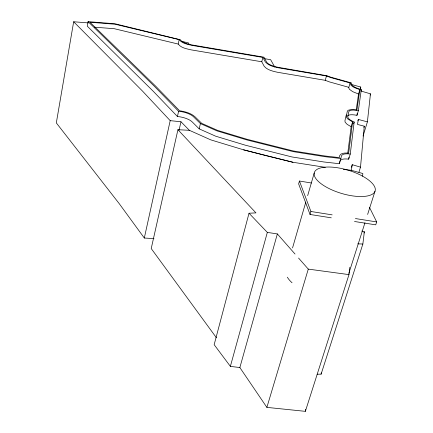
<?xml version="1.0" encoding="UTF-8"?>
<svg xmlns="http://www.w3.org/2000/svg" width="433" height="433" viewBox="0 0 433 433"><rect width="100%" height="100%" fill="white"/><g stroke="black" fill="none" stroke-linecap="round" stroke-linejoin="round"><path stroke-width="0.65" d="M358.914 172.291L360.505 167.143L364.267 126.182L357.496 124.45L358.335 119.427L367.395 121.879L363.043 136.097M362.589 176.209L362.849 173.53L351.304 170.283L343.299 169.406M367.395 121.879L370.464 93.82L360.797 90.99M216.451 337.805L151.22 248.553L177.925 129.711L255.946 212.879L249.018 213.242L214.162 344.679L230.372 366.372L239.86 367.557L266.88 407.377L305.362 411.35L348.987 274.614L349.821 267.367M340.084 160.757A12.822 4.66 16.8 0 1 346.362 158.965A12.871 4.676 16.8 0 1 348.625 159.176L350.265 154.067L354.162 122.009L353.837 121.873A11.534 3.718 16.3 0 1 347.829 116.629L348.803 111.714A11.372 3.616 16.3 0 1 355.964 110.296L358.351 110.718L356.96 115.351L354.578 114.929A11.345 3.659 16.3 0 0 347.542 116.049M317.156 374.22L321.107 374.15L362.859 244.033L364.348 231.752L361.82 231.043M348.717 159.192L348.96 157.206M352.586 121.917L348.652 153.195C345.242 152.833 339.12 152.595 339.369 157.628L324.902 155.983L293.303 150.96L247.119 139.318L217.631 130.403L201.74 123.383L194.947 116.726C190.709 113.051 185.015 111.579 179.581 110.756L155.869 86.362L89.95 22.251L115.091 24.226L179.17 39.63C182.098 43.527 187.581 44.328 192.052 45.395L262.88 57.432L265.31 61.903C268.622 65.767 274.105 66.823 278.852 67.894L326.466 75.975L330.671 77.561L350.086 82.979C350.611 87.217 356.543 88.18 359.85 89.642L356.927 109.928L351.45 109.473L348.094 110.274L347.32 111.276L346.313 116.206L346.584 117.511L347.872 119.032L352.586 121.917L351.158 126.69L347.699 153.704M358.351 110.718L361.295 89.626L360.418 89.371A10.457 3.058 16 0 1 351.385 83.688L351.531 82.952L331.857 77.475A10.278 2.982 15.4 0 1 327.175 75.786L278.571 67.402A10.365 3.053 14.5 0 1 266.658 62.136L263.957 57.188L191.873 44.929A10.37 3.036 13 0 1 180.512 39.793L114.956 23.766L88.083 21.65L87.277 26.175L153.325 91.341L177.433 116.515L178.077 116.585A12.784 4.693 12.8 0 1 184.063 117.776L185.216 118.139A12.79 4.693 12.8 0 1 192.22 121.938L199.18 128.861L215.683 136.2L245.506 145.244L291.966 156.952L323.841 161.974L339.418 163.712L341.475 156.021A12.849 4.606 16.7 0 1 350.167 154.051L350.265 154.067M356.96 115.351L357.241 113.349M356.218 109.922L358.54 94.031L359.85 89.642M305.362 411.35L305.676 409.369M360.353 89.55L360.765 87.049L351.656 84.516M321.107 374.15L321.318 372.862M351.304 170.283L352.245 164.681L360.505 167.143M88.397 22.917L73.664 21.764L56.322 122.907L119.264 203.699L144.313 238.031L153.986 238.61M350.086 82.979L348.744 87.661L349.371 89.252L352.695 91.666L358.54 94.031M339.418 163.712L339.927 161.195M348.809 87.325L329.437 81.907L325.243 80.322L277.699 72.306C272.958 71.239 267.47 70.178 264.19 66.292L261.776 61.778L191.061 49.844C186.596 48.777 181.102 47.971 178.207 44.058L179.17 39.63M144.313 238.031L170.196 120.65L142.457 91.038L73.664 21.764M177.433 116.515L178.602 111.286L154.386 86.308L88.083 21.65M179.04 130.295L180.962 121.76L170.196 120.65M199.18 128.861L200.414 123.573L193.421 116.699A12.817 4.644 12.8 0 0 186.396 112.916L185.243 112.553A12.817 4.639 12.8 0 0 179.24 111.357L178.602 111.286M261.776 61.778L262.88 57.432M230.372 366.372L267.329 232.397L249.018 213.242M239.86 367.557L277.353 233.928L267.329 232.397M325.243 80.322L326.466 75.975M311.446 183.007L299.436 181.032L298.629 183.873L310.033 214.47L331.272 217.821M292.535 247.963L305.801 202.108M307.668 195.651L314.212 173.043M310.033 214.47L310.91 211.488L299.436 181.032M359.991 89.636L360.765 87.049M360.922 90.881L361.295 89.626M266.88 407.377L308.28 269.11L298.559 258.052M353.62 123.795L354.162 122.009M357.945 120.72L358.335 119.427M370.074 95.108L370.464 93.82M351.461 167.257L352.245 164.681M363.872 127.475L364.267 126.182M348.836 273.369L364.965 222.757M367.622 214.432L374.973 191.37A31.755 12.081 16.8 0 0 333.507 167.257A31.755 12.081 16.8 0 0 325.665 186.731A31.755 12.081 16.8 0 0 374.973 191.37M363.936 233.035L364.348 231.752M369.538 207.483L376.678 221.923L375.73 224.846L354.497 221.49M346.086 115.568L344.917 120.937L345.177 122.252L347.185 124.385L351.158 126.69M346.308 115.27L346.665 114.967M357.701 243.833L362.859 244.033M177.925 129.711L189.378 130.306L210.736 139.854L243.6 149.84L266.198 155.696L292.935 162.272L325.313 167.338M94.426 27.182L114.247 28.692L178.207 44.058M340.977 158.51L325.367 156.741L293.433 151.669L246.864 139.929L216.965 130.885L200.414 123.573M308.28 269.11L348.987 274.614M310.91 211.488L332.165 214.86M355.417 218.551L376.678 221.923M264.671 58.693L270.647 59.711L274.771 67.055M181.395 41.249L188.609 42.981L189.216 44.767M243.6 149.84L292.935 162.272M180.962 121.76L189.378 130.306M277.353 233.928L295.025 254.03M292.037 282.754A30.386 14.386 17.7 0 1 287.366 277.19"/></g></svg>
